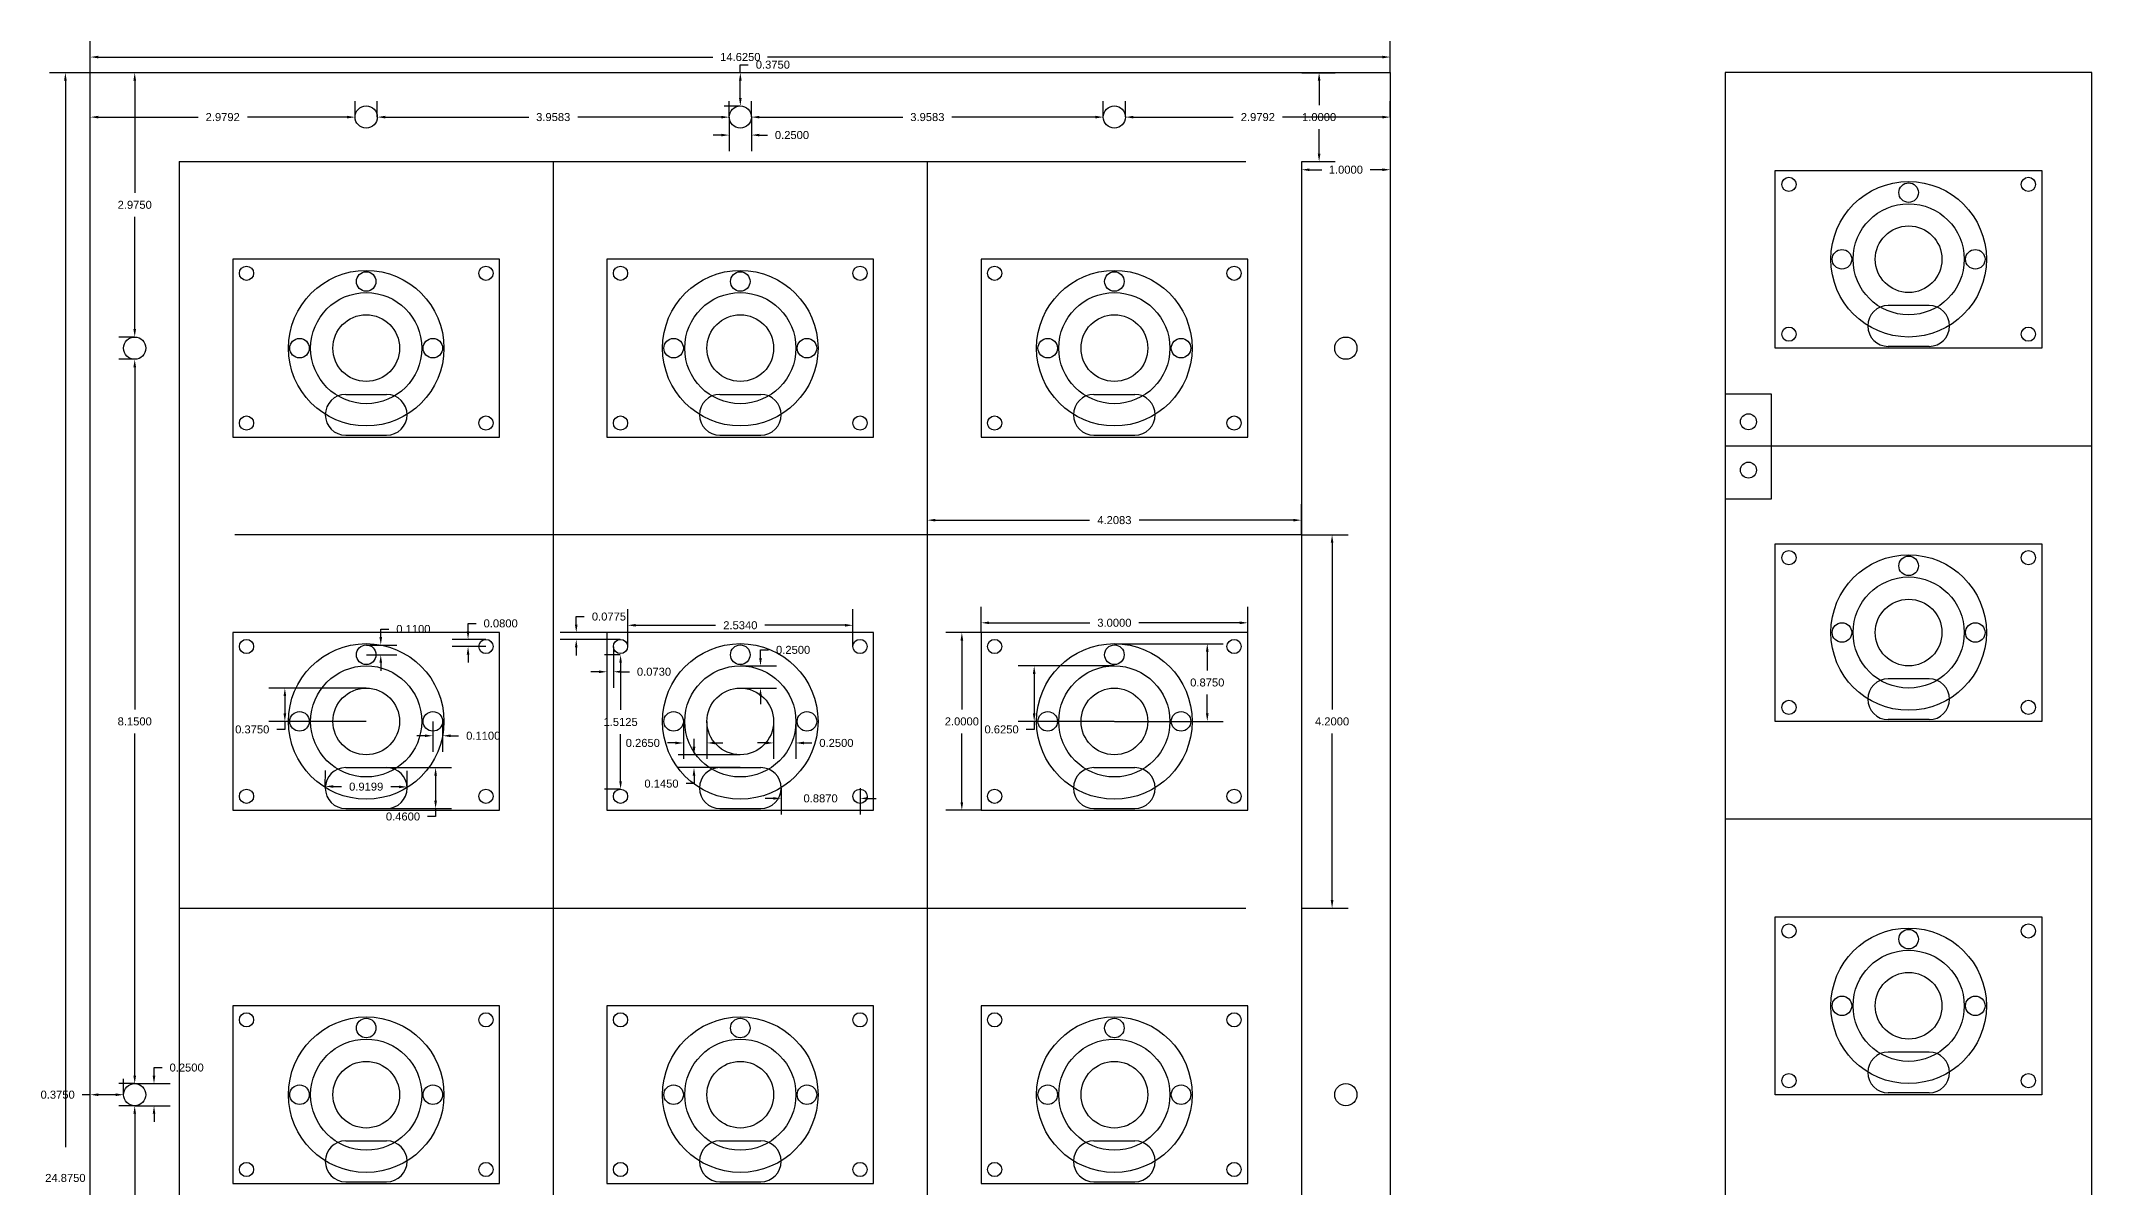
# Model space of a CAD drawing. Header units: inches. Extents: x 25.4 to 62.3, y -2 to 24.2.
# Drawn here: x 39.26 to 62.34, y 10.32 to 23.23 of the extents above; entities that cross this region are included whole.
import ezdxf

# ---------------------------------------------------------------- set-up
doc = ezdxf.new("R2010")
doc.units = ezdxf.units.IN
doc.header["$MEASUREMENT"] = 0
doc.linetypes.add('ACAD_ISO02W100', pattern=[15, 12, -3])
doc.layers.add('Reference', color=5, linetype='ACAD_ISO02W100')
doc.styles.get("Standard").update_dxf_attribs({"font": 'arial.ttf'})
doc.dimstyles.new('Annotative', dxfattribs={"dimscale": 0, "dimtxt": 0.09, "dimasz": 0.09, "dimexe": 0.18, "dimexo": 0.0025, "dimgap": 0.09, "dimtad": 0, "dimtih": 1, "dimtoh": 1, "dimdec": 4, "dimzin": 0, "dimdsep": 46, "dimtxsty": 'Standard', "dimcen": 0.09, "dimadec": 0, "dimazin": 0, "dimtfac": 1, "dimtdec": 4, "dimtofl": 0, "dimtmove": 0, "dimatfit": 3, "dimfxl": 1, "dimtolj": 1, "dimtzin": 0, "dimarcsym": 0})

# ---------------------------------------------------------------- blocks, each defined once
blk = doc.blocks.new('*D23')
at = {"layer": 'Defpoints', "color": 0, "transparency": 16777216}
for p in [(42.922, 15.948), (42.007, 15.573), (42.922, 15.573)]:
    blk.add_point(p, dxfattribs=at)
at = {"layer": 'Reference', "color": 0, "lineweight": -2, "transparency": 16777216}
for p, q in [((42.92, 15.948), (41.827, 15.948)), ((42.007, 15.858), (42.007, 15.663)), ((42.92, 15.573), (41.827, 15.573)), ((42.007, 15.483), (41.917, 15.483)), ((42.007, 15.573), (42.007, 15.483))]:
    blk.add_line(p, q, dxfattribs=at)
at = {"layer": 'Reference', "color": 0, "transparency": 16777216}
for points in [[(41.992, 15.858), (42.022, 15.858), (42.007, 15.948)], [(41.992, 15.663), (42.022, 15.663), (42.007, 15.573)]]:
    blk.add_solid(points, dxfattribs=at)
at = {"layer": 'Reference', "color": 0, "transparency": 16777216, "insert": (41.64, 15.483), "char_height": 0.09, "attachment_point": 5}
blk.add_mtext('\\A1;0.3750', dxfattribs=at)
blk = doc.blocks.new('*D24')
at = {"layer": 'Defpoints', "color": 0, "transparency": 16777216}
for p in [(42.462, 14.829), (43.382, 14.836), (43.382, 14.823)]:
    blk.add_point(p, dxfattribs=at)
at = {"layer": 'Reference', "color": 0, "lineweight": -2, "transparency": 16777216}
for p, q in [((42.462, 14.832), (42.463, 15.022)), ((43.382, 14.826), (43.383, 15.016)), ((42.552, 14.841), (42.645, 14.841)), ((43.292, 14.837), (43.199, 14.837))]:
    blk.add_line(p, q, dxfattribs=at)
at = {"layer": 'Reference', "color": 0, "transparency": 16777216}
for points in [[(42.552, 14.856), (42.552, 14.826), (42.462, 14.842)], [(43.292, 14.852), (43.292, 14.822), (43.382, 14.836)]]:
    blk.add_solid(points, dxfattribs=at)
at = {"layer": 'Reference', "color": 0, "transparency": 16777216, "insert": (42.922, 14.839), "char_height": 0.09, "attachment_point": 5}
blk.add_mtext('\\A1;0.9199', dxfattribs=at)
blk = doc.blocks.new('*D25')
at = {"layer": 'Defpoints', "color": 0, "transparency": 16777216}
for p in [(42.922, 16.433), (43.086, 16.433), (42.922, 16.323)]:
    blk.add_point(p, dxfattribs=at)
at = {"layer": 'Reference', "color": 0, "lineweight": -2, "transparency": 16777216}
for p, q in [((43.086, 16.523), (43.086, 16.613)), ((43.086, 16.613), (43.176, 16.613)), ((42.925, 16.433), (43.266, 16.433)), ((42.925, 16.323), (43.266, 16.323)), ((43.086, 16.233), (43.086, 16.143))]:
    blk.add_line(p, q, dxfattribs=at)
at = {"layer": 'Reference', "color": 0, "transparency": 16777216}
for points in [[(43.071, 16.523), (43.101, 16.523), (43.086, 16.433)], [(43.071, 16.233), (43.101, 16.233), (43.086, 16.323)]]:
    blk.add_solid(points, dxfattribs=at)
at = {"layer": 'Reference', "color": 0, "transparency": 16777216, "insert": (43.453, 16.613), "char_height": 0.09, "attachment_point": 5}
blk.add_mtext('\\A1;0.1100', dxfattribs=at)
blk = doc.blocks.new('*D26')
at = {"layer": 'Defpoints', "color": 0, "transparency": 16777216}
for p in [(43.672, 15.573), (43.782, 15.573), (43.782, 15.412)]:
    blk.add_point(p, dxfattribs=at)
at = {"layer": 'Reference', "color": 0, "lineweight": -2, "transparency": 16777216}
for p, q in [((43.672, 15.571), (43.672, 15.232)), ((43.782, 15.571), (43.782, 15.232)), ((43.582, 15.412), (43.492, 15.412)), ((43.872, 15.412), (43.962, 15.412))]:
    blk.add_line(p, q, dxfattribs=at)
at = {"layer": 'Reference', "color": 0, "transparency": 16777216}
for points in [[(43.582, 15.427), (43.582, 15.397), (43.672, 15.412)], [(43.872, 15.427), (43.872, 15.397), (43.782, 15.412)]]:
    blk.add_solid(points, dxfattribs=at)
at = {"layer": 'Reference', "color": 0, "transparency": 16777216, "insert": (44.239, 15.412), "char_height": 0.09, "attachment_point": 5}
blk.add_mtext('\\A1;0.1100', dxfattribs=at)
blk = doc.blocks.new('*D28')
at = {"layer": 'Defpoints', "color": 0, "transparency": 16777216}
for p in [(42.922, 15.053), (42.922, 14.593), (43.703, 14.593)]:
    blk.add_point(p, dxfattribs=at)
at = {"layer": 'Reference', "color": 0, "lineweight": -2, "transparency": 16777216}
for p, q in [((42.925, 15.053), (43.883, 15.053)), ((43.703, 14.963), (43.703, 14.683)), ((42.925, 14.593), (43.883, 14.593)), ((43.703, 14.593), (43.703, 14.503)), ((43.703, 14.503), (43.613, 14.503))]:
    blk.add_line(p, q, dxfattribs=at)
at = {"layer": 'Reference', "color": 0, "transparency": 16777216}
for points in [[(43.688, 14.963), (43.718, 14.963), (43.703, 15.053)], [(43.688, 14.683), (43.718, 14.683), (43.703, 14.593)]]:
    blk.add_solid(points, dxfattribs=at)
at = {"layer": 'Reference', "color": 0, "transparency": 16777216, "insert": (43.336, 14.503), "char_height": 0.09, "attachment_point": 5}
blk.add_mtext('\\A1;0.4600', dxfattribs=at)
blk = doc.blocks.new('*D29')
at = {"layer": 'Defpoints', "color": 0, "transparency": 16777216}
for p in [(44.068, 16.496), (44.269, 16.496), (44.269, 16.416)]:
    blk.add_point(p, dxfattribs=at)
at = {"layer": 'Reference', "color": 0, "lineweight": -2, "transparency": 16777216}
for p, q in [((44.068, 16.586), (44.068, 16.676)), ((44.068, 16.676), (44.158, 16.676)), ((44.267, 16.496), (43.888, 16.496)), ((44.267, 16.416), (43.888, 16.416)), ((44.068, 16.326), (44.068, 16.236))]:
    blk.add_line(p, q, dxfattribs=at)
at = {"layer": 'Reference', "color": 0, "transparency": 16777216}
for points in [[(44.053, 16.586), (44.083, 16.586), (44.068, 16.496)], [(44.053, 16.326), (44.083, 16.326), (44.068, 16.416)]]:
    blk.add_solid(points, dxfattribs=at)
at = {"layer": 'Reference', "color": 0, "transparency": 16777216, "insert": (44.435, 16.676), "char_height": 0.09, "attachment_point": 5}
blk.add_mtext('\\A1;0.0800', dxfattribs=at)
blk = doc.blocks.new('*D31')
at = {"layer": 'Defpoints', "color": 0, "transparency": 16777216}
for p in [(46.491, 15.573), (46.756, 15.573), (46.491, 15.331)]:
    blk.add_point(p, dxfattribs=at)
at = {"layer": 'Reference', "color": 0, "lineweight": -2, "transparency": 16777216}
for p, q in [((46.491, 15.571), (46.491, 15.151)), ((46.756, 15.571), (46.756, 15.151)), ((46.401, 15.331), (46.311, 15.331)), ((46.846, 15.331), (46.936, 15.331))]:
    blk.add_line(p, q, dxfattribs=at)
at = {"layer": 'Reference', "color": 0, "transparency": 16777216}
for points in [[(46.401, 15.346), (46.401, 15.316), (46.491, 15.331)], [(46.846, 15.346), (46.846, 15.316), (46.756, 15.331)]]:
    blk.add_solid(points, dxfattribs=at)
at = {"layer": 'Reference', "color": 0, "transparency": 16777216, "insert": (46.034, 15.331), "char_height": 0.09, "attachment_point": 5}
blk.add_mtext('\\A1;0.2650', dxfattribs=at)
blk = doc.blocks.new('*D32')
at = {"layer": 'Defpoints', "color": 0, "transparency": 16777216}
for p in [(47.506, 15.573), (47.756, 15.573), (47.756, 15.331)]:
    blk.add_point(p, dxfattribs=at)
at = {"layer": 'Reference', "color": 0, "lineweight": -2, "transparency": 16777216}
for p, q in [((47.506, 15.571), (47.506, 15.151)), ((47.756, 15.571), (47.756, 15.151)), ((47.416, 15.331), (47.326, 15.331)), ((47.846, 15.331), (47.936, 15.331))]:
    blk.add_line(p, q, dxfattribs=at)
at = {"layer": 'Reference', "color": 0, "transparency": 16777216}
for points in [[(47.416, 15.346), (47.416, 15.316), (47.506, 15.331)], [(47.846, 15.346), (47.846, 15.316), (47.756, 15.331)]]:
    blk.add_solid(points, dxfattribs=at)
at = {"layer": 'Reference', "color": 0, "transparency": 16777216, "insert": (48.212, 15.331), "char_height": 0.09, "attachment_point": 5}
blk.add_mtext('\\A1;0.2500', dxfattribs=at)
blk = doc.blocks.new('*D33')
at = {"layer": 'Defpoints', "color": 0, "transparency": 16777216}
for p in [(47.131, 16.198), (47.358, 16.198), (47.131, 15.948)]:
    blk.add_point(p, dxfattribs=at)
at = {"layer": 'Reference', "color": 0, "lineweight": -2, "transparency": 16777216}
for p, q in [((47.133, 16.198), (47.538, 16.198)), ((47.358, 16.288), (47.358, 16.378)), ((47.358, 16.378), (47.448, 16.378)), ((47.133, 15.948), (47.538, 15.948)), ((47.358, 15.858), (47.358, 15.768))]:
    blk.add_line(p, q, dxfattribs=at)
at = {"layer": 'Reference', "color": 0, "transparency": 16777216}
for points in [[(47.343, 16.288), (47.373, 16.288), (47.358, 16.198)], [(47.343, 15.858), (47.373, 15.858), (47.358, 15.948)]]:
    blk.add_solid(points, dxfattribs=at)
at = {"layer": 'Reference', "color": 0, "transparency": 16777216, "insert": (47.725, 16.378), "char_height": 0.09, "attachment_point": 5}
blk.add_mtext('\\A1;0.2500', dxfattribs=at)
blk = doc.blocks.new('*D34')
at = {"layer": 'Defpoints', "color": 0, "transparency": 16777216}
for p in [(45.784, 16.323), (45.784, 14.811), (45.784, 14.811)]:
    blk.add_point(p, dxfattribs=at)
at = {"layer": 'Reference', "color": 0, "lineweight": -2, "transparency": 16777216}
for p, q in [((45.781, 16.323), (45.604, 16.323)), ((45.784, 16.233), (45.784, 15.703)), ((45.784, 14.901), (45.784, 15.431)), ((45.781, 14.811), (45.604, 14.811))]:
    blk.add_line(p, q, dxfattribs=at)
at = {"layer": 'Reference', "color": 0, "transparency": 16777216}
for points in [[(45.769, 16.233), (45.799, 16.233), (45.784, 16.323)], [(45.769, 14.901), (45.799, 14.901), (45.784, 14.811)]]:
    blk.add_solid(points, dxfattribs=at)
at = {"layer": 'Reference', "color": 0, "transparency": 16777216, "insert": (45.784, 15.567), "char_height": 0.09, "attachment_point": 5}
blk.add_mtext('\\A1;1.5125', dxfattribs=at)
blk = doc.blocks.new('*D35')
at = {"layer": 'Defpoints', "color": 0, "transparency": 16777216}
for p in [(48.398, 16.655), (45.864, 16.416), (48.398, 16.416)]:
    blk.add_point(p, dxfattribs=at)
at = {"layer": 'Reference', "color": 0, "lineweight": -2, "transparency": 16777216}
for p, q in [((45.864, 16.418), (45.864, 16.835)), ((45.954, 16.655), (46.853, 16.655)), ((48.308, 16.655), (47.408, 16.655)), ((48.398, 16.418), (48.398, 16.835))]:
    blk.add_line(p, q, dxfattribs=at)
at = {"layer": 'Reference', "color": 0, "transparency": 16777216}
for points in [[(45.954, 16.67), (45.954, 16.64), (45.864, 16.655)], [(48.308, 16.67), (48.308, 16.64), (48.398, 16.655)]]:
    blk.add_solid(points, dxfattribs=at)
at = {"layer": 'Reference', "color": 0, "transparency": 16777216, "insert": (47.131, 16.655), "char_height": 0.09, "attachment_point": 5}
blk.add_mtext('\\A1;2.5340', dxfattribs=at)
blk = doc.blocks.new('*D36')
at = {"layer": 'Defpoints', "color": 0, "transparency": 16777216}
for p in [(46.61, 15.053), (47.131, 15.198), (47.131, 15.053)]:
    blk.add_point(p, dxfattribs=at)
at = {"layer": 'Reference', "color": 0, "lineweight": -2, "transparency": 16777216}
for p, q in [((46.61, 15.288), (46.61, 15.378)), ((47.128, 15.198), (46.43, 15.198)), ((47.128, 15.053), (46.43, 15.053)), ((46.61, 14.873), (46.52, 14.873)), ((46.61, 14.963), (46.61, 14.873))]:
    blk.add_line(p, q, dxfattribs=at)
at = {"layer": 'Reference', "color": 0, "transparency": 16777216}
for points in [[(46.595, 15.288), (46.625, 15.288), (46.61, 15.198)], [(46.595, 14.963), (46.625, 14.963), (46.61, 15.053)]]:
    blk.add_solid(points, dxfattribs=at)
at = {"layer": 'Reference', "color": 0, "transparency": 16777216, "insert": (46.244, 14.873), "char_height": 0.09, "attachment_point": 5}
blk.add_mtext('\\A1;0.1450', dxfattribs=at)
blk = doc.blocks.new('*D38')
at = {"layer": 'Defpoints', "color": 0, "transparency": 16777216}
for p in [(47.591, 14.823), (48.478, 14.823), (48.478, 14.707)]:
    blk.add_point(p, dxfattribs=at)
at = {"layer": 'Reference', "color": 0, "lineweight": -2, "transparency": 16777216}
for p, q in [((47.591, 14.821), (47.591, 14.527)), ((48.478, 14.821), (48.478, 14.527)), ((47.501, 14.707), (47.411, 14.707)), ((48.568, 14.707), (48.658, 14.707))]:
    blk.add_line(p, q, dxfattribs=at)
at = {"layer": 'Reference', "color": 0, "transparency": 16777216}
for points in [[(47.501, 14.722), (47.501, 14.692), (47.591, 14.707)], [(48.568, 14.722), (48.568, 14.692), (48.478, 14.707)]]:
    blk.add_solid(points, dxfattribs=at)
at = {"layer": 'Reference', "color": 0, "transparency": 16777216, "insert": (48.034, 14.707), "char_height": 0.09, "attachment_point": 5}
blk.add_mtext('\\A1;0.8870', dxfattribs=at)
blk = doc.blocks.new('*D39')
at = {"layer": 'Defpoints', "color": 0, "transparency": 16777216}
for p in [(51.339, 16.198), (50.437, 15.573), (51.339, 15.573)]:
    blk.add_point(p, dxfattribs=at)
at = {"layer": 'Reference', "color": 0, "lineweight": -2, "transparency": 16777216}
for p, q in [((51.336, 16.198), (50.257, 16.198)), ((50.437, 16.108), (50.437, 15.663)), ((51.336, 15.573), (50.257, 15.573)), ((50.437, 15.483), (50.347, 15.483)), ((50.437, 15.573), (50.437, 15.483))]:
    blk.add_line(p, q, dxfattribs=at)
at = {"layer": 'Reference', "color": 0, "transparency": 16777216}
for points in [[(50.422, 16.108), (50.452, 16.108), (50.437, 16.198)], [(50.422, 15.663), (50.452, 15.663), (50.437, 15.573)]]:
    blk.add_solid(points, dxfattribs=at)
at = {"layer": 'Reference', "color": 0, "transparency": 16777216, "insert": (50.07, 15.483), "char_height": 0.09, "attachment_point": 5}
blk.add_mtext('\\A1;0.6250', dxfattribs=at)
blk = doc.blocks.new('*D40')
at = {"layer": 'Defpoints', "color": 0, "transparency": 16777216}
for p in [(51.339, 16.448), (51.339, 15.573), (52.384, 15.573)]:
    blk.add_point(p, dxfattribs=at)
at = {"layer": 'Reference', "color": 0, "lineweight": -2, "transparency": 16777216}
for p, q in [((51.341, 16.448), (52.564, 16.448)), ((52.384, 16.358), (52.384, 16.147)), ((52.384, 15.663), (52.384, 15.875)), ((51.341, 15.573), (52.564, 15.573))]:
    blk.add_line(p, q, dxfattribs=at)
at = {"layer": 'Reference', "color": 0, "transparency": 16777216}
for points in [[(52.369, 16.358), (52.399, 16.358), (52.384, 16.448)], [(52.369, 15.663), (52.399, 15.663), (52.384, 15.573)]]:
    blk.add_solid(points, dxfattribs=at)
at = {"layer": 'Reference', "color": 0, "transparency": 16777216, "insert": (52.384, 16.011), "char_height": 0.09, "attachment_point": 5}
blk.add_mtext('\\A1;0.8750', dxfattribs=at)
blk = doc.blocks.new('*D41')
at = {"layer": 'Defpoints', "color": 0, "transparency": 16777216}
for p in [(49.839, 16.573), (49.623, 14.573), (49.839, 14.573)]:
    blk.add_point(p, dxfattribs=at)
at = {"layer": 'Reference', "color": 0, "lineweight": -2, "transparency": 16777216}
for p, q in [((49.836, 16.573), (49.443, 16.573)), ((49.623, 16.483), (49.623, 15.709)), ((49.623, 14.663), (49.623, 15.437)), ((49.836, 14.573), (49.443, 14.573))]:
    blk.add_line(p, q, dxfattribs=at)
at = {"layer": 'Reference', "color": 0, "transparency": 16777216}
for points in [[(49.608, 16.483), (49.638, 16.483), (49.623, 16.573)], [(49.608, 14.663), (49.638, 14.663), (49.623, 14.573)]]:
    blk.add_solid(points, dxfattribs=at)
at = {"layer": 'Reference', "color": 0, "transparency": 16777216, "insert": (49.623, 15.573), "char_height": 0.09, "attachment_point": 5}
blk.add_mtext('\\A1;2.0000', dxfattribs=at)
blk = doc.blocks.new('*D42')
at = {"layer": 'Defpoints', "color": 0, "transparency": 16777216}
for p in [(52.839, 16.683), (49.839, 16.573), (52.839, 16.573)]:
    blk.add_point(p, dxfattribs=at)
at = {"layer": 'Reference', "color": 0, "lineweight": -2, "transparency": 16777216}
for p, q in [((49.839, 16.576), (49.839, 16.863)), ((52.839, 16.576), (52.839, 16.863)), ((49.929, 16.683), (51.062, 16.683)), ((52.749, 16.683), (51.615, 16.683))]:
    blk.add_line(p, q, dxfattribs=at)
at = {"layer": 'Reference', "color": 0, "transparency": 16777216}
for points in [[(49.929, 16.698), (49.929, 16.668), (49.839, 16.683)], [(52.749, 16.698), (52.749, 16.668), (52.839, 16.683)]]:
    blk.add_solid(points, dxfattribs=at)
at = {"layer": 'Reference', "color": 0, "transparency": 16777216, "insert": (51.339, 16.683), "char_height": 0.09, "attachment_point": 5}
blk.add_mtext('\\A1;3.0000', dxfattribs=at)
blk = doc.blocks.new('*D43')
at = {"layer": 'Defpoints', "color": 0, "transparency": 16777216}
for p in [(45.285, 16.573), (45.784, 16.573), (45.784, 16.496)]:
    blk.add_point(p, dxfattribs=at)
at = {"layer": 'Reference', "color": 0, "lineweight": -2, "transparency": 16777216}
for p, q in [((45.285, 16.663), (45.285, 16.753)), ((45.285, 16.753), (45.375, 16.753)), ((45.781, 16.573), (45.105, 16.573)), ((45.781, 16.496), (45.105, 16.496)), ((45.285, 16.406), (45.285, 16.316))]:
    blk.add_line(p, q, dxfattribs=at)
at = {"layer": 'Reference', "color": 0, "transparency": 16777216}
for points in [[(45.27, 16.663), (45.3, 16.663), (45.285, 16.573)], [(45.27, 16.406), (45.3, 16.406), (45.285, 16.496)]]:
    blk.add_solid(points, dxfattribs=at)
at = {"layer": 'Reference', "color": 0, "transparency": 16777216, "insert": (45.653, 16.753), "char_height": 0.09, "attachment_point": 5}
blk.add_mtext('\\A1;0.0775', dxfattribs=at)
blk = doc.blocks.new('*D45')
at = {"layer": 'Defpoints', "color": 0, "transparency": 16777216}
for p in [(45.631, 16.416), (45.704, 16.416), (45.704, 16.132)]:
    blk.add_point(p, dxfattribs=at)
at = {"layer": 'Reference', "color": 0, "lineweight": -2, "transparency": 16777216}
for p, q in [((45.631, 16.413), (45.631, 15.952)), ((45.704, 16.413), (45.704, 15.952)), ((45.541, 16.132), (45.451, 16.132)), ((45.794, 16.132), (45.884, 16.132))]:
    blk.add_line(p, q, dxfattribs=at)
at = {"layer": 'Reference', "color": 0, "transparency": 16777216}
for points in [[(45.541, 16.147), (45.541, 16.117), (45.631, 16.132)], [(45.794, 16.147), (45.794, 16.117), (45.704, 16.132)]]:
    blk.add_solid(points, dxfattribs=at)
at = {"layer": 'Reference', "color": 0, "transparency": 16777216, "insert": (46.16, 16.132), "char_height": 0.09, "attachment_point": 5}
blk.add_mtext('\\A1;0.0730', dxfattribs=at)
blk = doc.blocks.new('*D46')
at = {"layer": 'Defpoints', "color": 0, "transparency": 16777216}
for p in [(53.443, 17.673), (53.443, 13.473), (53.788, 13.473)]:
    blk.add_point(p, dxfattribs=at)
at = {"layer": 'Reference', "color": 0, "lineweight": -2, "transparency": 16777216}
for p, q in [((53.446, 17.673), (53.968, 17.673)), ((53.788, 17.583), (53.788, 15.709)), ((53.788, 13.563), (53.788, 15.437)), ((53.446, 13.473), (53.968, 13.473))]:
    blk.add_line(p, q, dxfattribs=at)
at = {"layer": 'Reference', "color": 0, "transparency": 16777216}
for points in [[(53.773, 17.583), (53.803, 17.583), (53.788, 17.673)], [(53.773, 13.563), (53.803, 13.563), (53.788, 13.473)]]:
    blk.add_solid(points, dxfattribs=at)
at = {"layer": 'Reference', "color": 0, "transparency": 16777216, "insert": (53.788, 15.573), "char_height": 0.09, "attachment_point": 5}
blk.add_mtext('\\A1;4.2000', dxfattribs=at)
blk = doc.blocks.new('*D47')
at = {"layer": 'Defpoints', "color": 0, "transparency": 16777216}
for p in [(53.443, 17.838), (49.235, 17.673), (53.443, 17.673)]:
    blk.add_point(p, dxfattribs=at)
at = {"layer": 'Reference', "color": 0, "lineweight": -2, "transparency": 16777216}
for p, q in [((49.235, 17.676), (49.235, 18.018)), ((53.443, 17.676), (53.443, 18.018)), ((49.325, 17.838), (51.06, 17.838)), ((53.353, 17.838), (51.618, 17.838))]:
    blk.add_line(p, q, dxfattribs=at)
at = {"layer": 'Reference', "color": 0, "transparency": 16777216}
for points in [[(49.325, 17.853), (49.325, 17.823), (49.235, 17.838)], [(53.353, 17.853), (53.353, 17.823), (53.443, 17.838)]]:
    blk.add_solid(points, dxfattribs=at)
at = {"layer": 'Reference', "color": 0, "transparency": 16777216, "insert": (51.339, 17.838), "char_height": 0.09, "attachment_point": 5}
blk.add_mtext('\\A1;4.2083', dxfattribs=at)
blk = doc.blocks.new('*D48')
at = {"layer": 'Defpoints', "color": 0, "transparency": 16777216}
for p in [(39.538, 22.873), (39.818, 22.873), (39.818, -2.002)]:
    blk.add_point(p, dxfattribs=at)
at = {"layer": 'Reference', "color": 0, "lineweight": -2, "transparency": 16777216}
for p, q in [((39.816, 22.873), (39.358, 22.873)), ((39.538, 22.783), (39.538, 10.572)), ((39.538, -1.912), (39.538, 10.3)), ((39.816, -2.002), (39.358, -2.002))]:
    blk.add_line(p, q, dxfattribs=at)
at = {"layer": 'Reference', "color": 0, "transparency": 16777216}
for points in [[(39.523, 22.783), (39.553, 22.783), (39.538, 22.873)], [(39.523, -1.912), (39.553, -1.912), (39.538, -2.002)]]:
    blk.add_solid(points, dxfattribs=at)
at = {"layer": 'Reference', "color": 0, "transparency": 16777216, "insert": (39.538, 10.436), "char_height": 0.09, "attachment_point": 5}
blk.add_mtext('\\A1;24.8750', dxfattribs=at)
blk = doc.blocks.new('*D49')
at = {"layer": 'Defpoints', "color": 0, "transparency": 16777216}
for p in [(39.818, 22.873), (54.443, 23.049), (54.443, 22.873)]:
    blk.add_point(p, dxfattribs=at)
at = {"layer": 'Reference', "color": 0, "lineweight": -2, "transparency": 16777216}
for p, q in [((39.818, 22.876), (39.818, 23.229)), ((54.443, 22.876), (54.443, 23.229)), ((39.908, 23.049), (46.823, 23.049)), ((54.353, 23.049), (47.438, 23.049))]:
    blk.add_line(p, q, dxfattribs=at)
at = {"layer": 'Reference', "color": 0, "transparency": 16777216}
for points in [[(39.908, 23.064), (39.908, 23.034), (39.818, 23.049)], [(54.353, 23.064), (54.353, 23.034), (54.443, 23.049)]]:
    blk.add_solid(points, dxfattribs=at)
at = {"layer": 'Reference', "color": 0, "transparency": 16777216, "insert": (47.131, 23.049), "char_height": 0.09, "attachment_point": 5}
blk.add_mtext('\\A1;14.6250', dxfattribs=at)
blk = doc.blocks.new('*D51')
at = {"layer": 'Defpoints', "color": 0, "transparency": 16777216}
for p in [(47.256, 22.373), (51.214, 22.373), (51.214, 22.373)]:
    blk.add_point(p, dxfattribs=at)
at = {"layer": 'Reference', "color": 0, "lineweight": -2, "transparency": 16777216}
for p, q in [((47.256, 22.376), (47.256, 22.553)), ((51.214, 22.376), (51.214, 22.553)), ((47.346, 22.373), (48.958, 22.373)), ((51.124, 22.373), (49.511, 22.373))]:
    blk.add_line(p, q, dxfattribs=at)
at = {"layer": 'Reference', "color": 0, "transparency": 16777216}
for points in [[(47.346, 22.388), (47.346, 22.358), (47.256, 22.373)], [(51.124, 22.388), (51.124, 22.358), (51.214, 22.373)]]:
    blk.add_solid(points, dxfattribs=at)
at = {"layer": 'Reference', "color": 0, "transparency": 16777216, "insert": (49.235, 22.373), "char_height": 0.09, "attachment_point": 5}
blk.add_mtext('\\A1;3.9583', dxfattribs=at)
blk = doc.blocks.new('*D52')
at = {"layer": 'Defpoints', "color": 0, "transparency": 16777216}
for p in [(43.047, 22.373), (47.006, 22.373), (47.006, 22.373)]:
    blk.add_point(p, dxfattribs=at)
at = {"layer": 'Reference', "color": 0, "lineweight": -2, "transparency": 16777216}
for p, q in [((43.047, 22.376), (43.047, 22.553)), ((47.006, 22.376), (47.006, 22.553)), ((43.137, 22.373), (44.75, 22.373)), ((46.916, 22.373), (45.303, 22.373))]:
    blk.add_line(p, q, dxfattribs=at)
at = {"layer": 'Reference', "color": 0, "transparency": 16777216}
for points in [[(43.137, 22.388), (43.137, 22.358), (43.047, 22.373)], [(46.916, 22.388), (46.916, 22.358), (47.006, 22.373)]]:
    blk.add_solid(points, dxfattribs=at)
at = {"layer": 'Reference', "color": 0, "transparency": 16777216, "insert": (45.026, 22.373), "char_height": 0.09, "attachment_point": 5}
blk.add_mtext('\\A1;3.9583', dxfattribs=at)
blk = doc.blocks.new('*D53')
at = {"layer": 'Defpoints', "color": 0, "transparency": 16777216}
for p in [(47.006, 22.373), (47.256, 22.373), (47.256, 22.171)]:
    blk.add_point(p, dxfattribs=at)
at = {"layer": 'Reference', "color": 0, "lineweight": -2, "transparency": 16777216}
for p, q in [((46.916, 22.171), (46.826, 22.171)), ((47.006, 22.371), (47.006, 21.991)), ((47.256, 22.371), (47.256, 21.991)), ((47.346, 22.171), (47.436, 22.171))]:
    blk.add_line(p, q, dxfattribs=at)
at = {"layer": 'Reference', "color": 0, "transparency": 16777216}
for points in [[(46.916, 22.186), (46.916, 22.156), (47.006, 22.171)], [(47.346, 22.186), (47.346, 22.156), (47.256, 22.171)]]:
    blk.add_solid(points, dxfattribs=at)
at = {"layer": 'Reference', "color": 0, "transparency": 16777216, "insert": (47.712, 22.171), "char_height": 0.09, "attachment_point": 5}
blk.add_mtext('\\A1;0.2500', dxfattribs=at)
blk = doc.blocks.new('*D54')
at = {"layer": 'Defpoints', "color": 0, "transparency": 16777216}
for p in [(39.818, 22.373), (39.818, 22.373), (42.797, 22.373)]:
    blk.add_point(p, dxfattribs=at)
at = {"layer": 'Reference', "color": 0, "lineweight": -2, "transparency": 16777216}
for p, q in [((39.818, 22.376), (39.818, 22.553)), ((42.797, 22.376), (42.797, 22.553)), ((39.908, 22.373), (41.031, 22.373)), ((42.707, 22.373), (41.585, 22.373))]:
    blk.add_line(p, q, dxfattribs=at)
at = {"layer": 'Reference', "color": 0, "transparency": 16777216}
for points in [[(39.908, 22.388), (39.908, 22.358), (39.818, 22.373)], [(42.707, 22.388), (42.707, 22.358), (42.797, 22.373)]]:
    blk.add_solid(points, dxfattribs=at)
at = {"layer": 'Reference', "color": 0, "transparency": 16777216, "insert": (41.308, 22.373), "char_height": 0.09, "attachment_point": 5}
blk.add_mtext('\\A1;2.9792', dxfattribs=at)
blk = doc.blocks.new('*D55')
at = {"layer": 'Defpoints', "color": 0, "transparency": 16777216}
for p in [(51.464, 22.373), (54.443, 22.373), (54.443, 22.373)]:
    blk.add_point(p, dxfattribs=at)
at = {"layer": 'Reference', "color": 0, "lineweight": -2, "transparency": 16777216}
for p, q in [((51.464, 22.376), (51.464, 22.553)), ((54.443, 22.376), (54.443, 22.553)), ((51.554, 22.373), (52.676, 22.373)), ((54.353, 22.373), (53.231, 22.373))]:
    blk.add_line(p, q, dxfattribs=at)
at = {"layer": 'Reference', "color": 0, "transparency": 16777216}
for points in [[(51.554, 22.388), (51.554, 22.358), (51.464, 22.373)], [(54.353, 22.388), (54.353, 22.358), (54.443, 22.373)]]:
    blk.add_solid(points, dxfattribs=at)
at = {"layer": 'Reference', "color": 0, "transparency": 16777216, "insert": (52.953, 22.373), "char_height": 0.09, "attachment_point": 5}
blk.add_mtext('\\A1;2.9792', dxfattribs=at)
blk = doc.blocks.new('*D56')
at = {"layer": 'Defpoints', "color": 0, "transparency": 16777216}
for p in [(40.318, 22.873), (40.318, 22.873), (40.318, 19.898)]:
    blk.add_point(p, dxfattribs=at)
at = {"layer": 'Reference', "color": 0, "lineweight": -2, "transparency": 16777216}
for p, q in [((40.316, 22.873), (40.138, 22.873)), ((40.318, 22.783), (40.318, 21.522)), ((40.318, 19.988), (40.318, 21.25)), ((40.316, 19.898), (40.138, 19.898))]:
    blk.add_line(p, q, dxfattribs=at)
at = {"layer": 'Reference', "color": 0, "transparency": 16777216}
for points in [[(40.303, 22.783), (40.333, 22.783), (40.318, 22.873)], [(40.303, 19.988), (40.333, 19.988), (40.318, 19.898)]]:
    blk.add_solid(points, dxfattribs=at)
at = {"layer": 'Reference', "color": 0, "transparency": 16777216, "insert": (40.318, 21.386), "char_height": 0.09, "attachment_point": 5}
blk.add_mtext('\\A1;2.9750', dxfattribs=at)
blk = doc.blocks.new('*D57')
at = {"layer": 'Defpoints', "color": 0, "transparency": 16777216}
for p in [(40.318, 19.648), (40.318, 11.498), (40.318, 11.498)]:
    blk.add_point(p, dxfattribs=at)
at = {"layer": 'Reference', "color": 0, "lineweight": -2, "transparency": 16777216}
for p, q in [((40.316, 19.648), (40.138, 19.648)), ((40.318, 19.558), (40.318, 15.709)), ((40.318, 11.588), (40.318, 15.437)), ((40.316, 11.498), (40.138, 11.498))]:
    blk.add_line(p, q, dxfattribs=at)
at = {"layer": 'Reference', "color": 0, "transparency": 16777216}
for points in [[(40.303, 19.558), (40.333, 19.558), (40.318, 19.648)], [(40.303, 11.588), (40.333, 11.588), (40.318, 11.498)]]:
    blk.add_solid(points, dxfattribs=at)
at = {"layer": 'Reference', "color": 0, "transparency": 16777216, "insert": (40.318, 15.573), "char_height": 0.09, "attachment_point": 5}
blk.add_mtext('\\A1;8.1500', dxfattribs=at)
blk = doc.blocks.new('*D58')
at = {"layer": 'Defpoints', "color": 0, "transparency": 16777216}
for p in [(40.318, 11.498), (40.535, 11.498), (40.318, 11.248)]:
    blk.add_point(p, dxfattribs=at)
at = {"layer": 'Reference', "color": 0, "lineweight": -2, "transparency": 16777216}
for p, q in [((40.535, 11.588), (40.535, 11.678)), ((40.535, 11.678), (40.625, 11.678)), ((40.321, 11.498), (40.715, 11.498)), ((40.321, 11.248), (40.715, 11.248)), ((40.535, 11.158), (40.535, 11.068))]:
    blk.add_line(p, q, dxfattribs=at)
at = {"layer": 'Reference', "color": 0, "transparency": 16777216}
for points in [[(40.52, 11.588), (40.55, 11.588), (40.535, 11.498)], [(40.52, 11.158), (40.55, 11.158), (40.535, 11.248)]]:
    blk.add_solid(points, dxfattribs=at)
at = {"layer": 'Reference', "color": 0, "transparency": 16777216, "insert": (40.902, 11.678), "char_height": 0.09, "attachment_point": 5}
blk.add_mtext('\\A1;0.2500', dxfattribs=at)
blk = doc.blocks.new('*D59')
at = {"layer": 'Defpoints', "color": 0, "transparency": 16777216}
for p in [(40.318, 11.248), (40.318, 3.098), (40.318, 3.098)]:
    blk.add_point(p, dxfattribs=at)
at = {"layer": 'Reference', "color": 0, "lineweight": -2, "transparency": 16777216}
for p, q in [((40.316, 11.248), (40.138, 11.248)), ((40.318, 11.158), (40.318, 7.309)), ((40.318, 3.188), (40.318, 7.037)), ((40.316, 3.098), (40.138, 3.098))]:
    blk.add_line(p, q, dxfattribs=at)
at = {"layer": 'Reference', "color": 0, "transparency": 16777216}
for points in [[(40.303, 11.158), (40.333, 11.158), (40.318, 11.248)], [(40.303, 3.188), (40.333, 3.188), (40.318, 3.098)]]:
    blk.add_solid(points, dxfattribs=at)
at = {"layer": 'Reference', "color": 0, "transparency": 16777216, "insert": (40.318, 7.173), "char_height": 0.09, "attachment_point": 5}
blk.add_mtext('\\A1;8.1500', dxfattribs=at)
blk = doc.blocks.new('*D61')
at = {"layer": 'Defpoints', "color": 0, "transparency": 16777216}
for p in [(39.818, 11.373), (39.818, 11.373), (40.193, 11.373)]:
    blk.add_point(p, dxfattribs=at)
at = {"layer": 'Reference', "color": 0, "lineweight": -2, "transparency": 16777216}
for p, q in [((39.818, 11.376), (39.818, 11.553)), ((40.193, 11.376), (40.193, 11.553)), ((39.818, 11.373), (39.728, 11.373)), ((40.103, 11.373), (39.908, 11.373))]:
    blk.add_line(p, q, dxfattribs=at)
at = {"layer": 'Reference', "color": 0, "transparency": 16777216}
for points in [[(39.908, 11.388), (39.908, 11.358), (39.818, 11.373)], [(40.103, 11.388), (40.103, 11.358), (40.193, 11.373)]]:
    blk.add_solid(points, dxfattribs=at)
at = {"layer": 'Reference', "color": 0, "transparency": 16777216, "insert": (39.451, 11.373), "char_height": 0.09, "attachment_point": 5}
blk.add_mtext('\\A1;0.3750', dxfattribs=at)
blk = doc.blocks.new('*D63')
at = {"layer": 'Defpoints', "color": 0, "transparency": 16777216}
for p in [(47.131, 22.873), (47.131, 22.873), (47.131, 22.498)]:
    blk.add_point(p, dxfattribs=at)
at = {"layer": 'Reference', "color": 0, "lineweight": -2, "transparency": 16777216}
for p, q in [((47.128, 22.873), (46.951, 22.873)), ((47.131, 22.873), (47.131, 22.963)), ((47.131, 22.963), (47.221, 22.963)), ((47.131, 22.588), (47.131, 22.783)), ((47.128, 22.498), (46.951, 22.498))]:
    blk.add_line(p, q, dxfattribs=at)
at = {"layer": 'Reference', "color": 0, "transparency": 16777216}
for points in [[(47.116, 22.783), (47.146, 22.783), (47.131, 22.873)], [(47.116, 22.588), (47.146, 22.588), (47.131, 22.498)]]:
    blk.add_solid(points, dxfattribs=at)
at = {"layer": 'Reference', "color": 0, "transparency": 16777216, "insert": (47.497, 22.963), "char_height": 0.09, "attachment_point": 5}
blk.add_mtext('\\A1;0.3750', dxfattribs=at)
blk = doc.blocks.new('*D64')
at = {"layer": 'Defpoints', "color": 0, "transparency": 16777216}
for p in [(53.443, 22.873), (53.642, 22.873), (53.443, 21.873)]:
    blk.add_point(p, dxfattribs=at)
at = {"layer": 'Reference', "color": 0, "lineweight": -2, "transparency": 16777216}
for p, q in [((53.446, 22.873), (53.822, 22.873)), ((53.642, 22.783), (53.642, 22.509)), ((53.642, 21.963), (53.642, 22.237)), ((53.446, 21.873), (53.822, 21.873))]:
    blk.add_line(p, q, dxfattribs=at)
at = {"layer": 'Reference', "color": 0, "transparency": 16777216}
for points in [[(53.627, 22.783), (53.657, 22.783), (53.642, 22.873)], [(53.627, 21.963), (53.657, 21.963), (53.642, 21.873)]]:
    blk.add_solid(points, dxfattribs=at)
at = {"layer": 'Reference', "color": 0, "transparency": 16777216, "insert": (53.642, 22.373), "char_height": 0.09, "attachment_point": 5}
blk.add_mtext('\\A1;1.0000', dxfattribs=at)
blk = doc.blocks.new('*D65')
at = {"layer": 'Defpoints', "color": 0, "transparency": 16777216}
for p in [(53.443, 21.873), (54.443, 21.873), (54.443, 21.781)]:
    blk.add_point(p, dxfattribs=at)
at = {"layer": 'Reference', "color": 0, "lineweight": -2, "transparency": 16777216}
for p, q in [((53.443, 21.871), (53.443, 21.601)), ((53.533, 21.781), (53.671, 21.781)), ((54.353, 21.781), (54.215, 21.781)), ((54.443, 21.871), (54.443, 21.601))]:
    blk.add_line(p, q, dxfattribs=at)
at = {"layer": 'Reference', "color": 0, "transparency": 16777216}
for points in [[(53.533, 21.796), (53.533, 21.766), (53.443, 21.781)], [(54.353, 21.796), (54.353, 21.766), (54.443, 21.781)]]:
    blk.add_solid(points, dxfattribs=at)
at = {"layer": 'Reference', "color": 0, "transparency": 16777216, "insert": (53.943, 21.781), "char_height": 0.09, "attachment_point": 5}
blk.add_mtext('\\A1;1.0000', dxfattribs=at)

msp = doc.modelspace()

# ---------------------------------------------------------------- linework, layer by layer
for p, q in [((58.21167, 22.87344), (58.21167, 1.87344)), ((62.33667, 22.87344), (58.21167, 22.87344)), ((62.33667, 1.87344), (62.33667, 22.87344)), ((60.50417, 20.25344), (60.04417, 20.25344)), ((60.50417, 19.79344), (60.04417, 19.79344)), ((42.69221, 19.25344), (43.15221, 19.25344)), ((46.90051, 19.25344), (47.36051, 19.25344)), ((51.10881, 19.25344), (51.56881, 19.25344)), ((42.69221, 18.79344), (43.15221, 18.79344)), ((46.90051, 18.79344), (47.36051, 18.79344)), ((51.10881, 18.79344), (51.56881, 18.79344)), ((60.50417, 16.05344), (60.04417, 16.05344)), ((60.50417, 15.59344), (60.04417, 15.59344)), ((42.69221, 15.05344), (43.15221, 15.05344)), ((46.90051, 15.05344), (47.36051, 15.05344)), ((51.10881, 15.05344), (51.56881, 15.05344)), ((42.69221, 14.59344), (43.15221, 14.59344)), ((46.90051, 14.59344), (47.36051, 14.59344)), ((51.10881, 14.59344), (51.56881, 14.59344)), ((60.50417, 11.85344), (60.04417, 11.85344)), ((60.50417, 11.39344), (60.04417, 11.39344)), ((42.69221, 10.85344), (43.15221, 10.85344)), ((46.90051, 10.85344), (47.36051, 10.85344)), ((51.10881, 10.85344), (51.56881, 10.85344)), ((42.69221, 10.39344), (43.15221, 10.39344)), ((46.90051, 10.39344), (47.36051, 10.39344)), ((51.10881, 10.39344), (51.56881, 10.39344))]:
    msp.add_line(p, q)
msp.add_lwpolyline([(39.81805, 22.87344), (54.44305, 22.87344), (54.44305, -2.00156), (39.81805, -2.00156)], close=True)
for centre, radius in [((42.92221, 22.37344), 0.125), ((47.13051, 22.37344), 0.125), ((51.33881, 22.37344), 0.125), ((58.92717, 21.61593), 0.08), ((61.62116, 21.61593), 0.08), ((60.27417, 21.52344), 0.11), ((60.27417, 20.77344), 0.375), ((59.52417, 20.77344), 0.11), ((61.02417, 20.77344), 0.11), ((41.57522, 20.61593), 0.08), ((42.92221, 20.52344), 0.11), ((44.26921, 20.61593), 0.08), ((45.78352, 20.61593), 0.08), ((47.13051, 20.52344), 0.11), ((48.47751, 20.61593), 0.08), ((49.99182, 20.61593), 0.08), ((51.33881, 20.52344), 0.11), ((52.68581, 20.61593), 0.08), ((42.92221, 19.77344), 0.375), ((47.13051, 19.77344), 0.375), ((51.33881, 19.77344), 0.375), ((40.31805, 19.77344), 0.125), ((42.17221, 19.77344), 0.11), ((43.67221, 19.77344), 0.11), ((46.38051, 19.77344), 0.11), ((47.88051, 19.77344), 0.11), ((50.58881, 19.77344), 0.11), ((52.08881, 19.77344), 0.11), ((53.94305, 19.77344), 0.125), ((58.92717, 19.93094), 0.08), ((61.62116, 19.93094), 0.08), ((41.57522, 18.93094), 0.08), ((44.26921, 18.93094), 0.08), ((45.78352, 18.93094), 0.08), ((48.47751, 18.93094), 0.08), ((49.99182, 18.93094), 0.08), ((52.68581, 18.93094), 0.08), ((58.47242, 18.94544), 0.09), ((58.47242, 18.40144), 0.09), ((58.92717, 17.41593), 0.08), ((60.27417, 17.32344), 0.11), ((61.62116, 17.41593), 0.08), ((60.27417, 16.57344), 0.375), ((59.52417, 16.57344), 0.11), ((61.02417, 16.57344), 0.11), ((41.57522, 16.41593), 0.08), ((42.92221, 16.32344), 0.11), ((44.26921, 16.41593), 0.08), ((45.78352, 16.41593), 0.08), ((47.13051, 16.32344), 0.11), ((48.47751, 16.41593), 0.08), ((49.99182, 16.41593), 0.08), ((51.33881, 16.32344), 0.11), ((52.68581, 16.41593), 0.08), ((42.92221, 15.57344), 0.375), ((47.13051, 15.57344), 0.375), ((51.33881, 15.57344), 0.375), ((58.92717, 15.73094), 0.08), ((61.62116, 15.73094), 0.08), ((42.17221, 15.57344), 0.11), ((43.67221, 15.57344), 0.11), ((46.38051, 15.57344), 0.11), ((47.88051, 15.57344), 0.11), ((50.58881, 15.57344), 0.11), ((52.08881, 15.57344), 0.11), ((41.57522, 14.73094), 0.08), ((44.26921, 14.73094), 0.08), ((45.78352, 14.73094), 0.08), ((48.47751, 14.73094), 0.08), ((49.99182, 14.73094), 0.08), ((52.68581, 14.73094), 0.08), ((58.92717, 13.21593), 0.08), ((60.27417, 13.12344), 0.11), ((61.62116, 13.21593), 0.08), ((60.27417, 12.37344), 0.375), ((59.52417, 12.37344), 0.11), ((61.02417, 12.37344), 0.11), ((41.57522, 12.21593), 0.08), ((42.92221, 12.12344), 0.11), ((44.26921, 12.21593), 0.08), ((45.78352, 12.21593), 0.08), ((47.13051, 12.12344), 0.11), ((48.47751, 12.21593), 0.08), ((49.99182, 12.21593), 0.08), ((51.33881, 12.12344), 0.11), ((52.68581, 12.21593), 0.08), ((42.92221, 11.37344), 0.375), ((47.13051, 11.37344), 0.375), ((51.33881, 11.37344), 0.375), ((58.92717, 11.53094), 0.08), ((61.62116, 11.53094), 0.08), ((40.31805, 11.37344), 0.125), ((42.17221, 11.37344), 0.11), ((43.67221, 11.37344), 0.11), ((46.38051, 11.37344), 0.11), ((47.88051, 11.37344), 0.11), ((50.58881, 11.37344), 0.11), ((52.08881, 11.37344), 0.11), ((53.94305, 11.37344), 0.125), ((41.57522, 10.53094), 0.08), ((44.26921, 10.53094), 0.08), ((45.78352, 10.53094), 0.08), ((48.47751, 10.53094), 0.08), ((49.99182, 10.53094), 0.08), ((52.68581, 10.53094), 0.08)]:
    msp.add_circle(centre, radius)
for centre, start, end in [((60.04417, 20.02344), 90, 270), ((60.50417, 20.02344), 270, 90), ((42.69221, 19.02344), 90, 270), ((43.15221, 19.02344), 270, 90), ((46.90051, 19.02344), 90, 270), ((47.36051, 19.02344), 270, 90), ((51.10881, 19.02344), 90, 270), ((51.56881, 19.02344), 270, 90), ((60.04417, 15.82344), 90, 270), ((60.50417, 15.82344), 270, 90), ((42.69221, 14.82344), 90, 270), ((43.15221, 14.82344), 270, 90), ((46.90051, 14.82344), 90, 270), ((47.36051, 14.82344), 270, 90), ((51.10881, 14.82344), 90, 270), ((51.56881, 14.82344), 270, 90), ((60.04417, 11.62344), 90, 270), ((60.50417, 11.62344), 270, 90), ((42.69221, 10.62344), 90, 270), ((43.15221, 10.62344), 270, 90), ((46.90051, 10.62344), 90, 270), ((47.36051, 10.62344), 270, 90), ((51.10881, 10.62344), 90, 270), ((51.56881, 10.62344), 270, 90)]:
    msp.add_arc(centre, 0.23, start, end)
at = {"layer": 'Reference'}
for p, q in [((40.81805, 21.87344), (53.44305, 21.87344)), ((40.81805, 21.87344), (40.81805, -1.00156)), ((45.02638, 21.87344), (45.02638, 0.87344)), ((49.23471, 21.87344), (49.23471, 0.87344)), ((53.44305, 21.87344), (53.44305, -1.00156)), ((58.21167, 18.67344), (62.33667, 18.67344)), ((53.44305, 17.67344), (40.81805, 17.67344)), ((62.33667, 14.47344), (58.21167, 14.47344)), ((40.81805, 13.47344), (53.44305, 13.47344))]:
    msp.add_line(p, q, dxfattribs=at)
for points in [[(58.77417, 19.77344), (58.77417, 21.77343), (61.77416, 21.77343), (61.77416, 19.77344)], [(44.42221, 18.77344), (44.42221, 20.77343), (41.42222, 20.77343), (41.42222, 18.77344)], [(48.63051, 18.77344), (48.63051, 20.77343), (45.63052, 20.77343), (45.63052, 18.77344)], [(52.83881, 18.77344), (52.83881, 20.77343), (49.83882, 20.77343), (49.83882, 18.77344)], [(58.73317, 19.25444), (58.21167, 19.25444), (58.21167, 18.07944), (58.73317, 18.07944)], [(58.77417, 15.57344), (58.77417, 17.57343), (61.77416, 17.57343), (61.77416, 15.57344)], [(44.42221, 14.57344), (44.42221, 16.57343), (41.42222, 16.57343), (41.42222, 14.57344)], [(48.63051, 14.57344), (48.63051, 16.57343), (45.63052, 16.57343), (45.63052, 14.57344)], [(52.83881, 14.57344), (52.83881, 16.57343), (49.83882, 16.57343), (49.83882, 14.57344)], [(58.77417, 11.37344), (58.77417, 13.37343), (61.77416, 13.37343), (61.77416, 11.37344)], [(44.42221, 10.37344), (44.42221, 12.37343), (41.42222, 12.37343), (41.42222, 10.37344)], [(48.63051, 10.37344), (48.63051, 12.37343), (45.63052, 12.37343), (45.63052, 10.37344)], [(52.83881, 10.37344), (52.83881, 12.37343), (49.83882, 12.37343), (49.83882, 10.37344)]]:
    msp.add_lwpolyline(points, close=True, dxfattribs=at)
for centre, radius in [((60.27417, 20.77344), 0.875), ((60.27417, 20.77344), 0.625), ((42.92221, 19.77344), 0.875), ((47.13051, 19.77344), 0.875), ((51.33881, 19.77344), 0.875), ((42.92221, 19.77344), 0.625), ((47.13051, 19.77344), 0.625), ((51.33881, 19.77344), 0.625), ((60.27417, 16.57344), 0.875), ((60.27417, 16.57344), 0.625), ((42.92221, 15.57344), 0.875), ((47.13051, 15.57344), 0.875), ((51.33881, 15.57344), 0.875), ((42.92221, 15.57344), 0.625), ((47.13051, 15.57344), 0.625), ((51.33881, 15.57344), 0.625), ((60.27417, 12.37344), 0.875), ((60.27417, 12.37344), 0.625), ((42.92221, 11.37344), 0.875), ((47.13051, 11.37344), 0.875), ((51.33881, 11.37344), 0.875), ((42.92221, 11.37344), 0.625), ((47.13051, 11.37344), 0.625), ((51.33881, 11.37344), 0.625)]:
    msp.add_circle(centre, radius, dxfattribs=at)

# ---------------------------------------------------------------- dimensions: what is measured, and where the dimension line sits
at = {"layer": 'Reference', "color": 1}
for base, p1, p2, picture, middle in [((54.44305, 23.04948), (39.81805, 22.87344), (54.44305, 22.87344), '*D49', (47.13055, 23.04948)), ((39.81805, 22.37344), (42.79721, 22.37344), (39.81805, 22.37344), '*D54', (41.30763, 22.37344)), ((47.00551, 22.37344), (43.04721, 22.37344), (47.00551, 22.37344), '*D52', (45.02636, 22.37344)), ((51.21381, 22.37344), (47.25551, 22.37344), (51.21381, 22.37344), '*D51', (49.23466, 22.37344)), ((54.44305, 22.37344), (51.46381, 22.37344), (54.44305, 22.37344), '*D55', (52.95343, 22.37344)), ((47.25551, 22.17121), (47.00551, 22.37344), (47.25551, 22.37344), '*D53', (47.71218, 22.17121)), ((54.44305, 21.78143), (53.44305, 21.87344), (54.44305, 21.87344), '*D65', (53.94305, 21.78143)), ((53.44305, 17.83788), (49.23471, 17.67344), (53.44305, 17.67344), '*D47', (51.33888, 17.83788)), ((52.83881, 16.68271), (49.83882, 16.57343), (52.83881, 16.57343), '*D42', (51.33881, 16.68271)), ((48.39751, 16.65529), (45.86352, 16.41593), (48.39751, 16.41593), '*D35', (47.13051, 16.65529)), ((45.70352, 16.13232), (45.63052, 16.41593), (45.70352, 16.41593), '*D45', (46.16018, 16.13232)), ((43.78221, 15.41211), (43.67221, 15.57344), (43.78221, 15.57344), '*D26', (44.23888, 15.41211)), ((46.49051, 15.33134), (46.75551, 15.57344), (46.49051, 15.57344), '*D31', (46.03385, 15.33134)), ((47.75551, 15.33124), (47.50551, 15.57344), (47.75551, 15.57344), '*D32', (48.21218, 15.33124)), ((48.47751, 14.70699), (47.59051, 14.82344), (48.47751, 14.82344), '*D38', (48.03401, 14.70699)), ((39.81805, 11.37344), (40.19305, 11.37344), (39.81805, 11.37344), '*D61', (39.45139, 11.37344))]:
    dim = msp.add_linear_dim(base=base, p1=p1, p2=p2, dimstyle='Annotative', dxfattribs=at)
    dim.commit()
    dim.dimension.update_dxf_attribs({"geometry": picture, "text_midpoint": middle})
for base, p1, p2, picture, middle in [((39.53821, 22.87344), (39.81805, -2.00156), (39.81805, 22.87344), '*D48', (39.53821, 10.43594)), ((40.31805, 22.87344), (40.31805, 19.89844), (40.31805, 22.87344), '*D56', (40.31805, 21.38594)), ((47.13051, 22.87344), (47.13051, 22.49844), (47.13051, 22.87344), '*D63', (47.49718, 22.96344)), ((53.64212, 22.87344), (53.44305, 21.87344), (53.44305, 22.87344), '*D64', (53.64212, 22.37344)), ((40.31805, 11.49844), (40.31805, 19.64844), (40.31805, 11.49844), '*D57', (40.31805, 15.57344)), ((53.78831, 13.47344), (53.44305, 17.67344), (53.44305, 13.47344), '*D46', (53.78831, 15.57344)), ((43.08621, 16.43344), (42.92221, 16.32344), (42.92221, 16.43344), '*D25', (43.45287, 16.61344)), ((44.06827, 16.49593), (44.26921, 16.41593), (44.26921, 16.49593), '*D29', (44.43494, 16.67593)), ((45.2854, 16.57343), (45.78352, 16.49593), (45.78352, 16.57343), '*D43', (45.65256, 16.75343)), ((47.35792, 16.19844), (47.13051, 15.94844), (47.13051, 16.19844), '*D33', (47.72458, 16.37844)), ((49.62333, 14.57344), (49.83882, 16.57343), (49.83882, 14.57344), '*D41', (49.62333, 15.57344)), ((52.38392, 15.57344), (51.33881, 16.44844), (51.33881, 15.57344), '*D40', (52.38392, 16.01094)), ((45.78352, 14.81094), (45.78352, 16.32344), (45.78352, 14.81094), '*D34', (45.78352, 15.56719)), ((50.43701, 15.57344), (51.33881, 16.19844), (51.33881, 15.57344), '*D39', (50.07035, 15.48344)), ((42.0071, 15.57344), (42.92221, 15.94844), (42.92221, 15.57344), '*D23', (41.64044, 15.48344)), ((46.61035, 15.05344), (47.13051, 15.19844), (47.13051, 15.05344), '*D36', (46.24369, 14.87344)), ((43.70306, 14.59344), (42.92221, 15.05344), (42.92221, 14.59344), '*D28', (43.3364, 14.50344)), ((40.53509, 11.49844), (40.31805, 11.24844), (40.31805, 11.49844), '*D58', (40.90175, 11.67844)), ((40.31805, 3.09844), (40.31805, 11.24844), (40.31805, 3.09844), '*D59', (40.31805, 7.17344))]:
    dim = msp.add_linear_dim(base=base, p1=p1, p2=p2, angle=90, dimstyle='Annotative', dxfattribs=at)
    dim.commit()
    dim.dimension.update_dxf_attribs({"geometry": picture, "text_midpoint": middle})
dim = msp.add_aligned_dim(p1=(42.46228, 14.82906), p2=(43.38221, 14.82344), distance=0.01292, dimstyle='Annotative', dxfattribs=at)
dim.commit()
dim.dimension.update_dxf_attribs({"geometry": '*D24', "text_midpoint": (42.92233, 14.83917)})

doc.saveas('drawing.dxf')
